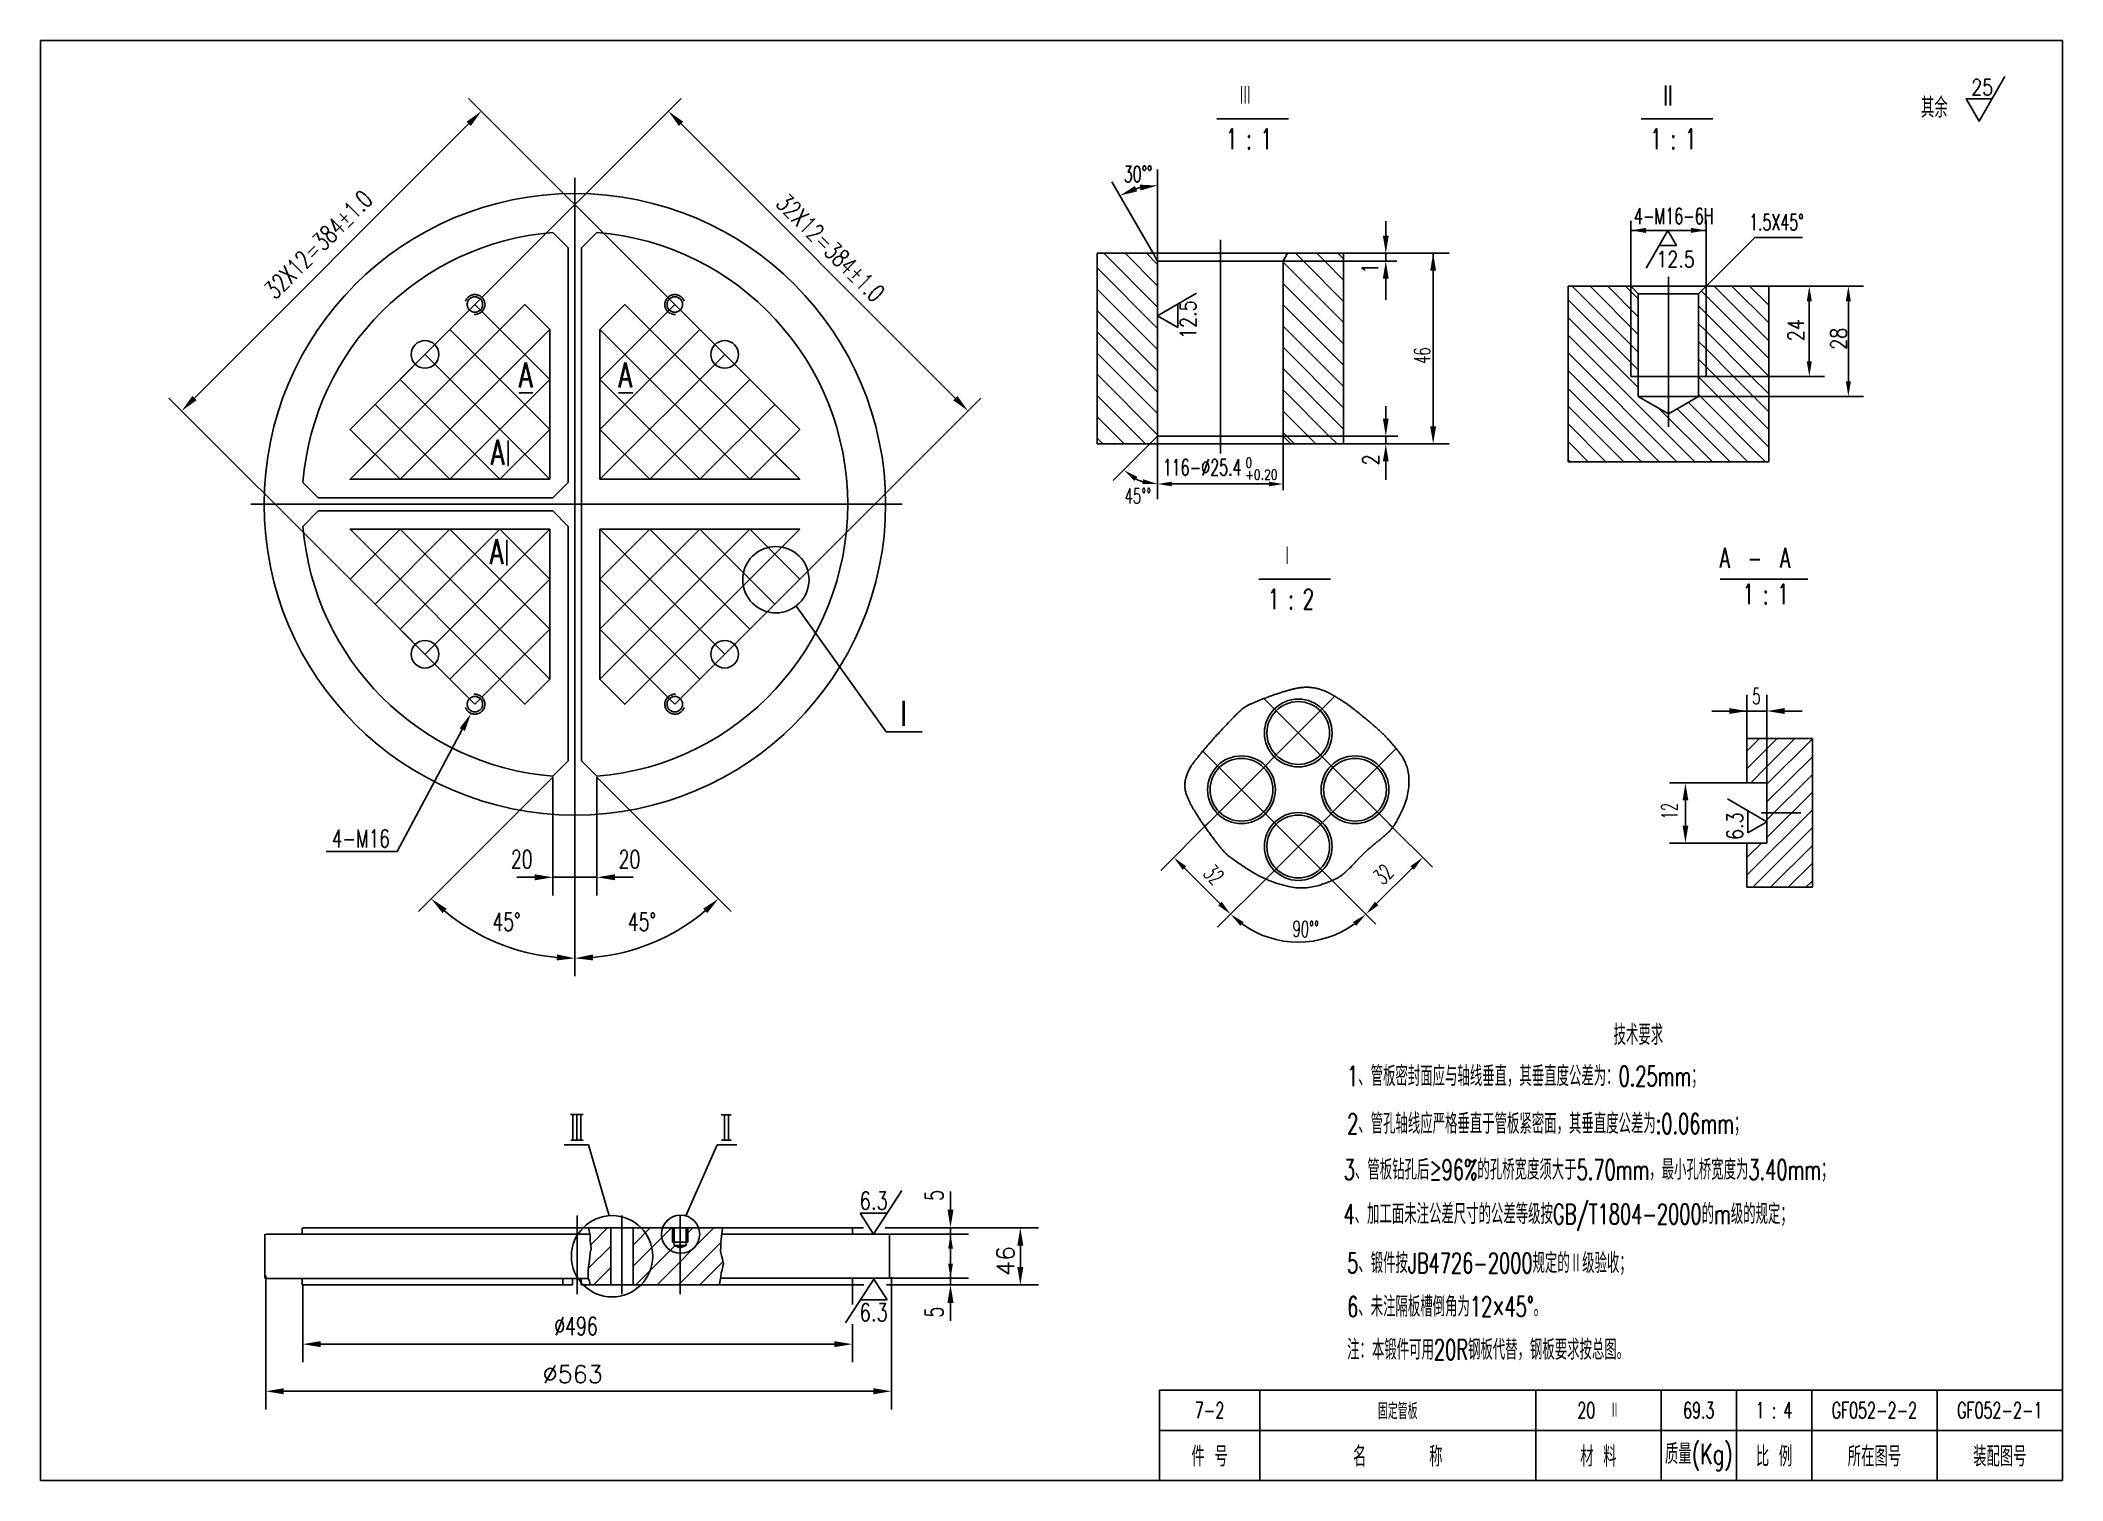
# Model space of a CAD drawing. Extents: x 27 to 430, y 1061 to 1348.
import ezdxf
from ezdxf.enums import TextEntityAlignment as Align

# ---------------------------------------------------------------- set-up
doc = ezdxf.new("R2010")
doc.units = 0
doc.header["$LTSCALE"] = 10
doc.header["$MEASUREMENT"] = 0
for name, pattern in [('DASHDOT-M', [36, 30, -3, 0, -3]), ('DIVIDE-M', [39, 30, -3, 0, -3, 0, -3]), ('HIDDEN-M', [7, 5, -2])]:
    doc.linetypes.add(name, pattern=pattern)
doc.layers.get('0').update_dxf_attribs({"linetype": 'CONTINUOUS'})
for name, color, linetype in [('1', 3, 'CONTINUOUS'), ('CDR_DWG1', 4, 'CONTINUOUS'), ('CDR_DWG2', 2, 'CONTINUOUS'), ('CDR_DWG3', 1, 'DASHDOT-M'), ('CDR_DWG4', 3, 'DIVIDE-M'), ('CDR_DWG5', 6, 'HIDDEN-M')]:
    doc.layers.add(name, color=color, linetype=linetype)
doc.styles.add('HZ', font='romans', dxfattribs={"width": 0.7, "bigfont": 'hz'})

# ---------------------------------------------------------------- blocks, each defined once
blk = doc.blocks.new('*X13')
at = {"color": 0}
for p, q in [((138.69, 53.84), (142.12, 57.27)), ((138.22, 49.12), (142.69, 53.6)), ((139.22, 45.88), (142.69, 49.35))]:
    blk.add_line(p, q, dxfattribs=at)
blk = doc.blocks.new('*X14')
at = {"color": 0}
for p, q in [((147.14, 49.56), (154.85, 57.27)), ((147.14, 53.8), (150.61, 57.27)), ((151.95, 45.88), (163.33, 57.27)), ((157.69, 55.87), (159.09, 57.27)), ((147.7, 45.88), (155.52, 53.7)), ((156.19, 45.88), (164.67, 54.36)), ((160.43, 45.88), (165.07, 50.52))]:
    blk.add_line(p, q, dxfattribs=at)
blk = doc.blocks.new('*X21')
at = {"layer": '1', "color": 0, "linetype": 'CONTINUOUS'}
for p, q in [((-20431.9, -18960.26), (-20419.85, -18972.31)), ((-20430.58, -18957.34), (-20419.85, -18968.06)), ((-20426.33, -18957.34), (-20419.85, -18963.82)), ((-20422.09, -18957.34), (-20419.85, -18959.58)), ((-20394.85, -18959.12), (-20382.8, -18971.17)), ((-20392.39, -18957.34), (-20390.85, -18958.88)), ((-20390.85, -18958.88), (-20382.8, -18966.93)), ((-20388.15, -18957.34), (-20386.61, -18958.88)), ((-20386.61, -18958.88), (-20382.8, -18962.69)), ((-20383.91, -18957.34), (-20382.8, -18958.45)), ((-20431.9, -18964.5), (-20419.85, -18976.55)), ((-20394.85, -18963.36), (-20382.8, -18975.42)), ((-20431.9, -18968.74), (-20419.85, -18980.79)), ((-20394.85, -18967.61), (-20382.8, -18979.66)), ((-20431.9, -18972.98), (-20419.85, -18985.03)), ((-20394.85, -18971.85), (-20382.8, -18983.9)), ((-20431.9, -18977.23), (-20419.85, -18989.28)), ((-20394.85, -18976.09), (-20382.8, -18988.14)), ((-20394.85, -18980.34), (-20382.8, -18992.39)), ((-20431.9, -18981.47), (-20419.85, -18993.52)), ((-20394.85, -18984.58), (-20385.64, -18993.79)), ((-20431.9, -18985.71), (-20422.28, -18995.34)), ((-20394.85, -18988.82), (-20389.88, -18993.79)), ((-20431.9, -18989.96), (-20426.52, -18995.34)), ((-20394.85, -18993.06), (-20394.12, -18993.79)), ((-20431.9, -18994.2), (-20430.76, -18995.34)), ((-20394.12, -18993.79), (-20392.58, -18995.34)), ((-20389.88, -18993.79), (-20388.33, -18995.34)), ((-20385.64, -18993.79), (-20384.09, -18995.34))]:
    blk.add_line(p, q, dxfattribs=at)
blk = doc.blocks.new('*X18')
at = {"layer": '1', "color": 0, "linetype": 'CONTINUOUS'}
for p, q in [((-20302.41, -19056.56), (-20299.92, -19054.07)), ((-20302.41, -19060.1), (-20298.41, -19056.1)), ((-20298.41, -19059.63), (-20292.85, -19054.07)), ((-20298.41, -19056.1), (-20296.39, -19054.07)), ((-20298.41, -19063.17), (-20289.37, -19054.13)), ((-20298.41, -19066.7), (-20289.37, -19057.67)), ((-20301.66, -19062.89), (-20298.41, -19059.63)), ((-20298.41, -19070.24), (-20289.37, -19061.2)), ((-20298.41, -19073.77), (-20289.37, -19064.74)), ((-20302.41, -19081.31), (-20289.37, -19068.27)), ((-20301.26, -19083.7), (-20289.37, -19071.81)), ((-20302.41, -19077.77), (-20299.52, -19074.89)), ((-20297.73, -19083.7), (-20289.37, -19075.35)), ((-20294.19, -19083.7), (-20289.37, -19078.88)), ((-20290.66, -19083.7), (-20289.37, -19082.42))]:
    blk.add_line(p, q, dxfattribs=at)
blk = doc.blocks.new('*X17')
at = {"layer": '1', "color": 0, "linetype": 'CONTINUOUS'}
for p, q in [((-20337.21, -18963.9), (-20324.05, -18977.06)), ((-20333.68, -18963.9), (-20324.05, -18973.53)), ((-20330.14, -18963.9), (-20324.05, -18969.99)), ((-20326.61, -18963.9), (-20324.05, -18966.45)), ((-20311.51, -18964.86), (-20310.55, -18965.81)), ((-20308.93, -18963.9), (-20298.05, -18974.78)), ((-20305.39, -18963.9), (-20298.05, -18971.24)), ((-20301.86, -18963.9), (-20298.05, -18967.71)), ((-20298.32, -18963.9), (-20298.05, -18964.17)), ((-20338.05, -18966.6), (-20324.05, -18980.6)), ((-20312.05, -18967.85), (-20310.55, -18969.35)), ((-20310.55, -18965.81), (-20298.05, -18978.31)), ((-20338.05, -18970.13), (-20324.05, -18984.13)), ((-20312.05, -18971.38), (-20310.55, -18972.88)), ((-20310.55, -18969.35), (-20298.05, -18981.85)), ((-20310.55, -18972.88), (-20301.53, -18981.9)), ((-20338.05, -18973.67), (-20312.82, -18998.9)), ((-20338.05, -18977.2), (-20316.35, -18998.9)), ((-20312.05, -18974.92), (-20310.55, -18976.42)), ((-20310.55, -18976.42), (-20305.07, -18981.9)), ((-20338.05, -18980.74), (-20319.89, -18998.9)), ((-20312.05, -18978.45), (-20310.55, -18979.95)), ((-20310.55, -18979.95), (-20308.61, -18981.9)), ((-20338.05, -18984.27), (-20323.43, -18998.9)), ((-20312.05, -18981.99), (-20308.14, -18985.9)), ((-20308.61, -18981.9), (-20304.61, -18985.9)), ((-20305.07, -18981.9), (-20301.07, -18985.9)), ((-20301.53, -18981.9), (-20298.05, -18985.38)), ((-20338.05, -18987.81), (-20326.96, -18998.9)), ((-20319.87, -18988.32), (-20309.28, -18998.9)), ((-20316.3, -18988.35), (-20305.75, -18998.9)), ((-20314.06, -18987.06), (-20302.21, -18998.9)), ((-20312.05, -18985.53), (-20311.68, -18985.9)), ((-20311.68, -18985.9), (-20298.68, -18998.9)), ((-20308.14, -18985.9), (-20298.05, -18995.99)), ((-20304.61, -18985.9), (-20298.05, -18992.45)), ((-20301.07, -18985.9), (-20298.05, -18988.92)), ((-20338.05, -18991.34), (-20330.5, -18998.9)), ((-20338.05, -18994.88), (-20334.03, -18998.9)), ((-20338.05, -18998.42), (-20337.57, -18998.9))]:
    blk.add_line(p, q, dxfattribs=at)

msp = doc.modelspace()

# ---------------------------------------------------------------- linework, layer by layer
for p, q in [((429.52, 1347.73), (429.52, 1060.73)), ((152.94, 1295.1), (111.86, 1336.18)), ((113.11, 1295.1), (154.2, 1336.18)), ((111.86, 1331.09), (57.21, 1276.45)), ((154.2, 1331.09), (208.84, 1276.45)), ((249.17, 1308.19), (249.17, 1322.01)), ((248.27, 1305.32), (240.05, 1319.57)), ((294.64, 1308.82), (294.64, 1311.71)), ((343.47, 1298.82), (343.47, 1311.8)), ((343.47, 1309.87), (358.47, 1309.87)), ((350.84, 1309.87), (346.5, 1302.36)), ((352.59, 1306.84), (350.84, 1309.87)), ((358.47, 1298.76), (358.47, 1312)), ((249.17, 1303.77), (249.17, 1308.19)), ((349.09, 1306.84), (352.59, 1306.84)), ((358.47, 1298.76), (368.16, 1308.45)), ((368.16, 1308.45), (377.67, 1308.45)), ((274.17, 1303.77), (296.83, 1303.77)), ((286.22, 1305.32), (303.03, 1305.32)), ((294.64, 1305.32), (294.64, 1303.77)), ((303.03, 1305.32), (307.28, 1305.32)), ((304.08, 1305.32), (304.08, 1270.82)), ((294.64, 1300.27), (294.64, 1296)), ((343.47, 1298.76), (343.47, 1280.76)), ((358.47, 1298.76), (358.47, 1280.76)), ((371.03, 1298.76), (382.05, 1298.76)), ((382.12, 1298.76), (389.83, 1298.76)), ((88.22, 1270.21), (113.11, 1295.1)), ((88.22, 1260.26), (123.07, 1295.1)), ((128.05, 1280.17), (113.11, 1295.1)), ((128.05, 1290.12), (123.07, 1295.1)), ((138, 1280.17), (152.94, 1295.1)), ((138, 1290.12), (142.98, 1295.1)), ((177.83, 1260.26), (142.98, 1295.1)), ((177.83, 1270.21), (152.94, 1295.1)), ((249.17, 1292.87), (256.94, 1297.36)), ((253.18, 1290.55), (253.18, 1295.19)), ((379.05, 1295.76), (379.05, 1283.76)), ((386.83, 1295.76), (386.83, 1279.76)), ((98.18, 1260.26), (128.05, 1290.12)), ((128.05, 1270.21), (108.14, 1290.12)), ((138, 1270.21), (157.92, 1290.12)), ((167.87, 1260.26), (138, 1290.12)), ((249.17, 1292.87), (253.18, 1290.55)), ((128.05, 1260.26), (103.16, 1285.15)), ((138, 1260.26), (162.89, 1285.15)), ((118.09, 1260.26), (98.18, 1280.17)), ((108.14, 1260.26), (128.05, 1280.17)), ((157.92, 1260.26), (138, 1280.17)), ((147.96, 1260.26), (167.87, 1280.17)), ((343.47, 1280.76), (344.82, 1280.76)), ((344.97, 1280.76), (356.97, 1280.76)), ((356.87, 1280.76), (358.47, 1280.76)), ((358.53, 1280.76), (382.05, 1280.76)), ((88.22, 1240.34), (52.12, 1276.45)), ((108.14, 1260.26), (93.2, 1275.19)), ((157.92, 1260.26), (172.85, 1275.19)), ((177.83, 1240.34), (213.93, 1276.45)), ((294.64, 1272.36), (294.64, 1274.86)), ((357.03, 1276.76), (389.83, 1276.76)), ((98.18, 1260.26), (88.22, 1270.21)), ((118.09, 1260.26), (128.05, 1270.21)), ((147.96, 1260.26), (138, 1270.21)), ((167.87, 1260.26), (177.83, 1270.21)), ((274.17, 1269.59), (274.17, 1258.08)), ((247.62, 1267.32), (240.3, 1260)), ((249.17, 1268.86), (249.17, 1259.89)), ((274.17, 1268.86), (297.04, 1268.86)), ((286.22, 1267.52), (286.02, 1267.32)), ((286.22, 1267.32), (303.03, 1267.32)), ((294.64, 1268.86), (294.64, 1267.32)), ((303.03, 1267.32), (307.28, 1267.32)), ((294.64, 1263.82), (294.64, 1260.13)), ((249.17, 1259.33), (249.17, 1260.58)), ((249.17, 1259.89), (249.17, 1256.33)), ((251.97, 1259.33), (271.37, 1259.33)), ((88.22, 1250.3), (123.07, 1215.45)), ((98.18, 1250.3), (88.22, 1240.34)), ((108.14, 1250.3), (93.2, 1235.37)), ((118.09, 1250.3), (98.18, 1230.39)), ((98.18, 1250.3), (128.05, 1220.43)), ((128.05, 1250.3), (103.16, 1225.41)), ((108.14, 1250.3), (128.05, 1230.39)), ((118.09, 1250.3), (128.05, 1240.34)), ((147.96, 1250.3), (138, 1240.34)), ((157.92, 1250.3), (138, 1230.39)), ((138, 1250.3), (162.89, 1225.41)), ((167.87, 1250.3), (138, 1220.43)), ((177.83, 1250.3), (142.98, 1215.45)), ((147.96, 1250.3), (167.87, 1230.39)), ((157.92, 1250.3), (172.85, 1235.37)), ((167.87, 1250.3), (177.83, 1240.34)), ((88.22, 1240.34), (113.11, 1215.45)), ((128.05, 1240.34), (108.14, 1220.43)), ((138, 1240.34), (157.92, 1220.43)), ((177.83, 1240.34), (152.94, 1215.45)), ((177.2, 1234.89), (195.06, 1209.93)), ((128.05, 1230.39), (113.11, 1215.45)), ((138, 1230.39), (152.94, 1215.45)), ((128.05, 1220.43), (123.07, 1215.45)), ((138, 1220.43), (142.98, 1215.45)), ((366.61, 1208.58), (366.61, 1217.28)), ((370.61, 1199.83), (370.61, 1217.28)), ((370.61, 1214.08), (359.61, 1214.08)), ((374.11, 1214.08), (377.61, 1214.08)), ((110.59, 1210.38), (97.61, 1186.12)), ((195.06, 1209.93), (202.27, 1209.93)), ((366.61, 1208.58), (366.61, 1199.77)), ((101.86, 1174.13), (128.63, 1200.9)), ((128.63, 1200.9), (128.63, 1177.35)), ((137.43, 1200.9), (137.43, 1177.35)), ((164.19, 1174.13), (137.43, 1200.9)), ((366.55, 1199.77), (351.16, 1199.77)), ((354.36, 1191.27), (354.36, 1196.27)), ((370.61, 1192.02), (362.75, 1196.56)), ((366.82, 1189.83), (366.82, 1194.21)), ((133.03, 1191.25), (133.03, 1177.35)), ((259.4, 1191.92), (249.8, 1182.31)), ((295.28, 1191.63), (303.97, 1182.94)), ((370.61, 1192.02), (366.82, 1189.83)), ((97.61, 1186.12), (83.47, 1186.12)), ((366.55, 1187.77), (351.16, 1187.77)), ((125.03, 1180.95), (121.43, 1180.95)), ((128.63, 1180.95), (137.43, 1180.95)), ((141.03, 1180.95), (144.63, 1180.95)), ((261.58, 1175.72), (254.51, 1182.79)), ((292.82, 1175.73), (299.9, 1182.8)), ((133.03, 1161.22), (133.03, 1177.35)), ((270.72, 1180.6), (261.11, 1171)), ((283.97, 1180.32), (292.66, 1171.63)), ((132.24, 1128.56), (134.65, 1128.56)), ((162.27, 1128.58), (164.21, 1128.58)), ((135.72, 1127.62), (130.88, 1127.62)), ((139.89, 1113.49), (135.72, 1127.62)), ((155.13, 1113.49), (161.39, 1127.62)), ((161.39, 1127.62), (165.33, 1127.62)), ((192.52, 1109.84), (198.22, 1118.54)), ((207.89, 1114.72), (207.89, 1118.32)), ((195.26, 1114.01), (189.89, 1114.01)), ((189.89, 1114.01), (192.52, 1109.84)), ((135.76, 1111.11), (136.07, 1109.6)), ((136.07, 1109.6), (136.07, 1108.47)), ((136.07, 1108.47), (136.29, 1106.97)), ((162.27, 1109.35), (162.15, 1108.18)), ((162.37, 1110.52), (162.27, 1109.35)), ((162.53, 1111.13), (162.37, 1110.52)), ((188.33, 1111.12), (190.52, 1111.12)), ((188.33, 1111.12), (188.33, 1109.86)), ((194.86, 1111.12), (211.49, 1111.12)), ((195.77, 1109.8), (211.49, 1109.8)), ((207.89, 1111.12), (207.89, 1099.79)), ((211.49, 1111.12), (225.41, 1111.12)), ((135.97, 1104.59), (135.76, 1103.34)), ((136.07, 1106.1), (135.97, 1104.59)), ((136.29, 1106.97), (136.07, 1106.1)), ((162.15, 1107.4), (162.04, 1106.35)), ((162.04, 1106.35), (162.27, 1105.58)), ((162.15, 1108.18), (162.15, 1107.4)), ((162.27, 1105.58), (162.48, 1104.87)), ((162.48, 1104.87), (162.64, 1103.89)), ((221.81, 1103.3), (221.81, 1107.93)), ((71.41, 1101.56), (71.41, 1074.92)), ((135.76, 1103.34), (135.66, 1102.59)), ((135.66, 1102.59), (135.66, 1101.09)), ((135.66, 1101.09), (135.97, 1100.45)), ((135.97, 1100.45), (136.07, 1099.82)), ((162, 1100.63), (161.82, 1099.79)), ((162.1, 1101.34), (162, 1100.63)), ((162.21, 1102.13), (162.1, 1101.34)), ((162.37, 1102.64), (162.21, 1102.13)), ((162.54, 1103.43), (162.37, 1102.64)), ((162.64, 1103.89), (162.54, 1103.43)), ((192.64, 1100.88), (186.94, 1092.18)), ((188.33, 1099.74), (188.33, 1101)), ((195.27, 1096.71), (192.64, 1100.88)), ((195.82, 1101.06), (211.49, 1101.06)), ((196.13, 1101.26), (196.13, 1074.92)), ((78.79, 1099.75), (78.79, 1084.31)), ((136.07, 1099.74), (134.29, 1099.74)), ((188.33, 1099.74), (190.61, 1099.74)), ((188.33, 1099.74), (188.33, 1095.8)), ((189.91, 1096.71), (195.27, 1096.71)), ((195.14, 1099.74), (225.41, 1099.74)), ((207.89, 1096.14), (207.89, 1092.54)), ((188.33, 1091.87), (188.33, 1084.31)), ((82.39, 1087.91), (184.73, 1087.91)), ((75.01, 1078.52), (192.53, 1078.52)), ((249.52, 1070.73), (429.52, 1070.73)), ((26.52, 1060.73), (429.52, 1060.73))]:
    msp.add_line(p, q)
msp.add_lwpolyline([(418.02, 1340.55), (412.87, 1331.62), (410.3, 1336.08), (415.45, 1336.08)])
msp.add_lwpolyline([(132.9, 1180.95, 0.25, 0.25, 1), (133.15, 1180.95, 0.25, 0.25, 1)], format="xyseb", close=True)
for centre, radius in [((140.45, 1105.43), 8.11), ((154.1, 1109.82), 3.81)]:
    msp.add_circle(centre, radius)
for centre, radius, start, end in [((249.17, 1303.77), 15.04, 103.3639, 106.6366), ((249.17, 1268.86), 9.54, 243.0955, 251.9045), ((133.03, 1205.3), 40.48, 230.0975, 264.9025), ((133.03, 1205.3), 40.48, 275.0975, 309.9025), ((277.2, 1187.09), 19.08, 234.0169, 305.9831)]:
    msp.add_arc(centre, radius, start, end)
for points in [[(112.28, 1330.67), (111.43, 1331.52), (114.4, 1333.64)], [(153.77, 1330.67), (154.62, 1331.52), (151.65, 1333.64)], [(244.63, 1318.72), (245.09, 1317.65), (241.65, 1316.8)], [(245.76, 1317.83), (245.62, 1318.98), (249.17, 1318.81)], [(346.47, 1309.37), (346.47, 1310.37), (343.47, 1309.87)], [(355.47, 1309.37), (355.47, 1310.37), (358.47, 1309.87)], [(294.06, 1308.82), (295.22, 1308.82), (294.64, 1305.32)], [(295.22, 1300.27), (294.06, 1300.27), (294.64, 1303.77)], [(303.49, 1301.82), (304.66, 1301.82), (304.08, 1305.32)], [(379.55, 1295.76), (378.55, 1295.76), (379.05, 1298.76)], [(387.33, 1295.76), (386.33, 1295.76), (386.83, 1298.76)], [(379.55, 1283.76), (378.55, 1283.76), (379.05, 1280.76)], [(387.33, 1279.76), (386.33, 1279.76), (386.83, 1276.76)], [(57.64, 1276.02), (56.79, 1276.87), (54.67, 1273.9)], [(208.42, 1276.02), (209.27, 1276.87), (211.39, 1273.9)], [(294.06, 1272.36), (295.22, 1272.36), (294.64, 1268.86)], [(303.49, 1270.82), (304.66, 1270.82), (304.08, 1267.32)], [(295.22, 1263.82), (294.06, 1263.82), (294.64, 1267.32)], [(245.14, 1260.76), (244.56, 1259.95), (242.42, 1262.12)], [(246.13, 1259.3), (246.28, 1260.29), (249.17, 1259.33)], [(251.97, 1259.79), (251.97, 1258.86), (249.17, 1259.33)], [(271.37, 1259.79), (271.37, 1258.86), (274.17, 1259.33)], [(110.06, 1210.66), (111.12, 1210.1), (112.29, 1213.55)], [(363.11, 1213.5), (363.11, 1214.67), (366.61, 1214.08)], [(374.11, 1213.5), (374.11, 1214.67), (370.61, 1214.08)], [(353.78, 1196.27), (354.94, 1196.27), (354.36, 1199.77)], [(353.78, 1191.27), (354.94, 1191.27), (354.36, 1187.77)], [(254.87, 1183.14), (254.16, 1182.43), (252.39, 1184.91)], [(299.54, 1183.15), (300.25, 1182.45), (302.02, 1184.92)], [(125.03, 1180.35), (125.03, 1181.55), (128.63, 1180.95)], [(141.03, 1180.35), (141.03, 1181.55), (137.43, 1180.95)], [(107.47, 1174.69), (106.66, 1173.8), (104.4, 1176.67)], [(158.59, 1174.69), (159.4, 1173.8), (161.65, 1176.67)], [(261.94, 1176.07), (261.23, 1175.36), (263.7, 1173.59)], [(265.66, 1171.27), (266.31, 1172.03), (263.7, 1173.59)], [(288.09, 1172.03), (288.73, 1171.27), (290.69, 1173.59)], [(292.47, 1176.08), (293.18, 1175.38), (290.7, 1173.61)], [(129.46, 1165.58), (129.4, 1164.38), (133.03, 1164.82)], [(136.6, 1165.58), (136.65, 1164.38), (133.03, 1164.82)], [(208.49, 1114.72), (207.29, 1114.72), (207.89, 1111.12)], [(208.38, 1106.92), (207.42, 1106.92), (207.9, 1109.8)], [(222.41, 1107.51), (221.21, 1107.51), (221.81, 1111.11)], [(208.38, 1103.94), (207.42, 1103.94), (207.9, 1101.06)], [(222.41, 1103.3), (221.21, 1103.3), (221.81, 1099.7)], [(208.49, 1096.14), (207.29, 1096.14), (207.89, 1099.74)], [(82.39, 1087.31), (82.39, 1088.51), (78.79, 1087.91)], [(184.73, 1087.31), (184.73, 1088.51), (188.33, 1087.91)], [(75.01, 1077.92), (75.01, 1079.12), (71.41, 1078.52)], [(192.53, 1077.92), (192.53, 1079.12), (196.13, 1078.52)]]:
    msp.add_solid(points)
at = {"layer": 'CDR_DWG1'}
for p, q in [((26.52, 1060.73), (26.52, 1347.73)), ((26.52, 1347.73), (429.52, 1347.73)), ((237.12, 1305.32), (237.12, 1284.22)), ((237.18, 1305.32), (237.12, 1305.26)), ((237.12, 1305.32), (248.27, 1305.32)), ((248.27, 1305.32), (249.17, 1303.77)), ((248.27, 1305.32), (275.06, 1305.32)), ((249.17, 1303.77), (249.17, 1284.22)), ((249.17, 1303.77), (274.17, 1303.77)), ((275.06, 1305.32), (274.17, 1303.77)), ((274.17, 1303.77), (274.17, 1284.22)), ((275.06, 1305.32), (286.22, 1305.32)), ((286.22, 1305.32), (286.22, 1284.22)), ((330.97, 1298.76), (330.97, 1263.76)), ((330.97, 1298.76), (343.47, 1298.76)), ((343.47, 1298.76), (358.47, 1298.76)), ((343.47, 1298.76), (344.97, 1297.26)), ((356.97, 1297.26), (358.47, 1298.76)), ((358.45, 1298.76), (370.97, 1298.76)), ((370.97, 1298.76), (370.97, 1263.76)), ((344.97, 1297.26), (356.97, 1297.26)), ((344.97, 1297.26), (344.97, 1276.76)), ((356.97, 1297.26), (356.97, 1276.76)), ((237.12, 1284.22), (237.12, 1267.32)), ((249.17, 1284.22), (249.17, 1275.63)), ((274.17, 1284.22), (274.17, 1275.63)), ((286.22, 1284.22), (286.22, 1267.32)), ((249.17, 1275.77), (249.17, 1268.86)), ((274.17, 1275.77), (274.17, 1268.86)), ((344.97, 1276.76), (350.97, 1273.29)), ((344.97, 1276.76), (356.97, 1276.76)), ((356.97, 1276.76), (350.97, 1273.29)), ((237.12, 1267.32), (247.62, 1267.32)), ((247.62, 1267.32), (249.17, 1268.86)), ((247.62, 1267.32), (261.67, 1267.32)), ((249.17, 1268.86), (261.67, 1268.86)), ((274.17, 1268.86), (261.67, 1268.86)), ((275.71, 1267.32), (261.67, 1267.32)), ((275.71, 1267.33), (274.16, 1268.88)), ((286.22, 1267.32), (275.71, 1267.32)), ((330.97, 1263.76), (370.97, 1263.76)), ((366.61, 1208.58), (379.65, 1208.58)), ((379.65, 1208.58), (379.65, 1178.96)), ((370.61, 1199.77), (366.61, 1199.77)), ((370.61, 1199.77), (370.61, 1193.77)), ((370.61, 1187.77), (370.61, 1193.77)), ((370.61, 1187.77), (366.61, 1187.77)), ((366.61, 1187.77), (366.61, 1178.96)), ((366.61, 1178.96), (379.65, 1178.96)), ((71.24, 1109.84), (71.24, 1100.99)), ((71.47, 1109.86), (136.03, 1109.86)), ((78.65, 1111.12), (78.65, 1109.86)), ((135.82, 1111.12), (78.82, 1111.12)), ((140.2, 1111.12), (135.82, 1111.12)), ((140.18, 1111.12), (140.18, 1099.74)), ((144.64, 1111.12), (140.2, 1111.12)), ((144.63, 1111.12), (144.63, 1099.74)), ((152.52, 1111.12), (144.64, 1111.12)), ((152.51, 1108.23), (152.51, 1111.12)), ((155.53, 1111.12), (152.52, 1111.12)), ((152.84, 1111.11), (152.84, 1107.6)), ((155.18, 1111.11), (155.18, 1107.6)), ((155.52, 1108.23), (155.52, 1111.12)), ((162.6, 1111.12), (155.53, 1111.12)), ((162.32, 1109.8), (195.62, 1109.8)), ((188.38, 1111.12), (162.6, 1111.12)), ((195.74, 1109.84), (195.74, 1100.99)), ((152.51, 1108.23), (154.01, 1108.23)), ((154, 1107.13), (152.84, 1107.6)), ((152.84, 1107.6), (154.01, 1107.6)), ((155.52, 1108.23), (154.01, 1108.23)), ((155.18, 1107.6), (154.01, 1107.6)), ((154.02, 1107.13), (155.18, 1107.6)), ((135.66, 1101), (71.47, 1101)), ((78.65, 1099.74), (78.65, 1101)), ((130.66, 1101), (130.66, 1099.74)), ((132.53, 1101), (132.53, 1099.74)), ((134.29, 1101), (134.29, 1099.74)), ((162.06, 1101.06), (195.62, 1101.06)), ((132.53, 1099.74), (78.82, 1099.74)), ((140.2, 1099.74), (136.07, 1099.74)), ((144.64, 1099.74), (140.2, 1099.74)), ((161.84, 1099.74), (144.64, 1099.74)), ((188.38, 1099.74), (161.84, 1099.74)), ((249.52, 1078.73), (429.52, 1078.73)), ((249.52, 1060.73), (249.52, 1078.73)), ((269.52, 1060.73), (269.52, 1078.73)), ((324.52, 1060.73), (324.52, 1078.73)), ((349.52, 1060.73), (349.52, 1078.73)), ((364.52, 1060.73), (364.52, 1078.73)), ((379.52, 1060.73), (379.52, 1078.73)), ((404.52, 1060.73), (404.52, 1078.73))]:
    msp.add_line(p, q, dxfattribs=at)
for points in [[(128.64, 1309.47), (131.71, 1306.41), (131.71, 1259.66), (128.64, 1256.59), (81.9, 1256.59), (78.83, 1259.66)], [(137.41, 1309.47), (134.34, 1306.41), (134.34, 1204.15), (137.41, 1201.08)], [(128.05, 1260.26), (88.22, 1260.26), (93.2, 1265.23), (88.22, 1270.21), (108.14, 1290.12), (113.11, 1285.15), (123.07, 1295.1), (128.05, 1290.12), (128.05, 1260.26)], [(138, 1260.26), (177.83, 1260.26), (172.85, 1265.23), (177.83, 1270.21), (157.92, 1290.12), (152.94, 1285.15), (142.98, 1295.1), (138, 1290.12), (138, 1260.26)], [(128.64, 1201.08), (131.71, 1204.15), (131.71, 1250.89), (128.64, 1253.96), (81.9, 1253.96), (78.83, 1250.89)], [(128.05, 1250.3), (88.22, 1250.3), (93.2, 1245.32), (88.22, 1240.34), (108.14, 1220.43), (113.11, 1225.41), (123.07, 1215.45), (128.05, 1220.43), (128.05, 1250.3)], [(138, 1250.3), (177.83, 1250.3), (172.85, 1245.32), (177.83, 1240.34), (157.92, 1220.43), (152.94, 1225.41), (142.98, 1215.45), (138, 1220.43), (138, 1250.3)]]:
    msp.add_lwpolyline(points, dxfattribs=at)
for centre, radius in [((133.03, 1255.28), 61.93), ((103.16, 1285.15), 2.75), ((162.89, 1285.15), 2.75), ((173.08, 1240.25), 6.61), ((103.16, 1225.41), 2.75), ((162.89, 1225.41), 2.75), ((277.2, 1209.71), 6.75), ((277.2, 1209.71), 6.25), ((265.88, 1198.4), 6.75), ((288.51, 1198.4), 6.75), ((265.88, 1198.4), 6.25), ((288.51, 1198.4), 6.25), ((277.2, 1187.09), 6.75), ((277.2, 1187.09), 6.25)]:
    msp.add_circle(centre, radius, dxfattribs=at)
for start, end in [(94.6257, 175.3743), (274.6257, 85.3743), (184.6257, 265.3743)]:
    msp.add_arc((133.03, 1255.28), 54.37, start, end, dxfattribs=at)
at = {"layer": 'CDR_DWG2'}
for p, q in [((260.98, 1332.08), (275.23, 1332.08)), ((345.55, 1332.08), (359.8, 1332.08)), ((121.87, 1277.51), (124.68, 1277.51)), ((141.73, 1277.51), (144.55, 1277.51)), ((119.73, 1268.02), (119.73, 1262.86)), ((119.5, 1248.23), (119.5, 1243.07)), ((269.35, 1240.38), (283.6, 1240.38)), ((361.27, 1240.38), (378.74, 1240.38)), ((132.18, 1133.68), (134.65, 1133.68)), ((132.64, 1128.63), (132.64, 1133.61)), ((133.43, 1133.61), (133.43, 1128.63)), ((134.22, 1128.63), (134.22, 1133.61)), ((162.21, 1133.62), (164.21, 1133.62)), ((162.83, 1128.65), (162.83, 1133.62)), ((163.63, 1133.62), (163.63, 1128.65))]:
    msp.add_line(p, q, dxfattribs=at)
at = {"layer": 'CDR_DWG3', "linetype": 'DASHDOT-M'}
for p, q in [((133.03, 1255.28), (133.03, 1320.34)), ((261.67, 1308.02), (261.67, 1265.42)), ((350.97, 1300.64), (350.97, 1270.69)), ((68.42, 1255.28), (133.03, 1255.28)), ((133.03, 1255.28), (133.03, 1191.25)), ((198.24, 1255.28), (133.03, 1255.28)), ((258.55, 1191.07), (284.5, 1217.02)), ((296.03, 1190.88), (270.34, 1216.57)), ((283.97, 1180.32), (258.18, 1206.11)), ((270.72, 1180.6), (296.71, 1206.6)), ((377.39, 1193.77), (369.51, 1193.77)), ((133.49, 1113.52), (133.49, 1097.86)), ((142.41, 1113.52), (142.41, 1097.86)), ((154.01, 1097.86), (154.01, 1113.52))]:
    msp.add_line(p, q, dxfattribs=at)
at = {"layer": 'CDR_DWG4', "linetype": 'DIVIDE-M'}
msp.add_lwpolyline([(258.55, 1191.07, -0.023977), (256.06, 1194.98, -0.041569), (254.92, 1197.4, -0.136871), (254.69, 1200.25, -0.111271), (256.08, 1203.45, -0.01502), (257.82, 1205.67, -0.010523), (260.45, 1208.72, -0.009998), (264.94, 1213.48, -0.037701), (266.24, 1214.63, -0.059647), (267.82, 1215.55, -0.020375), (272.81, 1217.46, -0.017092), (275.87, 1218.38, -0.029449), (277.7, 1218.75, -0.087448), (280.62, 1218.64, -0.076351), (283.74, 1217.46, -0.014588), (286.02, 1216.08, -0.01865), (287.73, 1214.89, -0.009886), (289.47, 1213.52, -0.005092), (292.75, 1210.77, -0.029478), (294.79, 1208.81, -0.020788), (297.38, 1205.76, -0.149114), (299.23, 1200.94, -0.123357), (298.15, 1194.83, -0.031047), (296.31, 1191.3, -0.070606), (295.19, 1189.94, -0.019019), (293.03, 1188.1, 0.018662), (290.82, 1186.22, 0.020772), (288.67, 1184.07, -0.020092), (286.44, 1181.84, -0.075492), (284.64, 1180.62, -0.042645), (281.04, 1179.27, -0.12342), (275.27, 1179.11, -0.085917), (267.66, 1182.23, -0.018798), (263.51, 1185.05, -0.055143), (262.26, 1186.22, -0.015916), (260.9, 1187.88, -0.008606)], format="xyb", close=True, dxfattribs=at)
at = {"layer": 'CDR_DWG5', "linetype": 'HIDDEN-M'}
for centre in [(113.11, 1295.1), (152.94, 1295.1), (113.11, 1215.45), (152.94, 1215.45)]:
    msp.add_circle(centre, 1.54, dxfattribs=at)
for centre, start, end in [((113.11, 1295.1), 266.3396, 159.837), ((152.94, 1295.1), 20.163, 273.6604), ((113.11, 1215.45), 200.163, 93.6604), ((152.94, 1215.45), 86.3396, 339.837)]:
    msp.add_arc(centre, 1.98, start, end, dxfattribs=at)

# ---------------------------------------------------------------- block references
for name, p in [('*X21', (20669.02, 20262.66)), ('*X17', (20669.02, 20262.66)), ('*X18', (20669.02, 20262.66)), ('*X13', (-2.51, 1053.86)), ('*X14', (-2.51, 1053.86))]:
    msp.add_blockref(name, p)

# ---------------------------------------------------------------- texts
at = {"style": 'HZ'}
for s, height, width, p in [('25', 3.2, 0.8, (411.31, 1336.79)), ('其余', 4, 0.7, (401.3, 1332.33)), ('30%%d%%d', 3.2, 0.65, (242.42, 1319.5)), ('4-M16-6H', 3.2, 0.65, (344.1, 1311.13)), ('1.5X45%%d', 3.2, 0.65, (367.05, 1309.91)), ('12.5', 3.2, 0.8, (348.55, 1302.51)), ('116-%%C25.4', 3.2, 0.65, (250.2, 1261.05)), ('+0.20', 1.96, 0.8, (266.61, 1260.21)), ('0', 1.96, 0.8, (266.7, 1262.61)), ('45%%d%%d', 3, 0.65, (242.56, 1255.46)), ('5', 3.2, 0.6, (367.68, 1215.44)), ('4-M16', 3.5, 0.7, (84.59, 1186.92)), ('20', 3.6, 0.7, (120.28, 1182.75)), ('20', 3.6, 0.7, (141.75, 1182.75)), ('45%%D', 3.6, 0.7, (116.6, 1170.29)), ('45%%D', 3.6, 0.7, (143.59, 1170.29)), ('技术要求', 4, 0.65, (340.04, 1147.54)), ('1、管板密封面应与轴线垂直，其垂直度公差为：0.25mm；', 4, 0.65, (286.93, 1139.33)), ('2、管孔轴线应严格垂直于管板紧密面，其垂直度公差为:0.06mm；', 4, 0.65, (286.93, 1129.85)), ('3、管板钻孔后≥96%的孔桥宽度须大于5.70mm，最小孔桥宽度为3.40mm；', 4, 0.65, (286.27, 1120.68)), ('4、加工面未注公差尺寸的公差等级按GB/T1804-2000的m级的规定；', 4, 0.65, (286.2, 1111.84)), ('5、锻件按JB4726-2000规定的Ⅱ级验收；', 4, 0.65, (286.94, 1102.07)), ('6、未注隔板槽倒角为12×45%%d。', 4, 0.65, (286.94, 1093.39)), ('%%C496', 3.6, 0.7, (128.94, 1089.71)), ('注：本锻件可用20R钢板代替，钢板要求按总图。', 4, 0.65, (286.94, 1084.81))]:
    msp.add_text(s, height=height, dxfattribs=dict(at, width=width)).set_placement(p)
for s, height, rotation, width, p in [('32X12=384%%P1.0', 3.6, 45, 0.7, (73.31, 1295.95)), ('32X12=384%%P1.0', 3.6, 315, 0.7, (172.84, 1314.99)), ('1', 3.2, 90, 0.8, (293.09, 1301.2)), ('12.5', 3.2, 90, 0.8, (256.83, 1288.23)), ('24', 3.2, 90, 0.8, (377.95, 1287.78)), ('28', 3.2, 90, 0.8, (386.49, 1286.08)), ('46', 3.2, 90, 0.6, (303.48, 1283.27)), ('2', 3.2, 90, 0.8, (293.23, 1263.05)), ('12', 3.2, 90, 0.6, (352.76, 1192.49)), ('6.3', 3.2, 90, 0.8, (365.82, 1188.4)), ('32', 3.2, 315, 0.6, (258.05, 1181.51)), ('32', 3.2, 45, 0.6, (294.1, 1179.27)), ('90%%d%%d', 3.2, 358.5569, 0.6, (276.01, 1169.1)), ('5', 3.6, 90, 0.7, (206.45, 1116.47)), ('5', 3.6, 90, 0.7, (206.45, 1093.21))]:
    msp.add_text(s, height=height, rotation=rotation, dxfattribs=dict(at, width=width)).set_placement(p)
for s, height, width, p in [('I', 5, 0.7, (198.55, 1211.14)), ('6.3', 3.5, 0.75, (192.59, 1114.74)), ('6.3', 3.5, 0.75, (192.59, 1092.49))]:
    msp.add_text(s, height=height, dxfattribs=dict(at, width=width)).set_placement(p, align=Align.CENTER)
msp.add_text('46 ', height=3.5, rotation=90, dxfattribs=at).set_placement((220.6, 1105.68), align=Align.CENTER)
msp.add_text('%%C563 ', height=3.5, dxfattribs=at).set_placement((133.8, 1080.18), align=Align.CENTER)
for s, height, width, p in [('7-2', 3.2, 0.65, (259.52, 1074.73)), ('固定管板', 3.2, 0.65, (297.02, 1074.73)), ('20  Ⅱ', 3.2, 0.65, (337.02, 1074.73)), ('69.3', 3.2, 0.65, (357.02, 1074.73)), ('1 : 4', 3.2, 0.65, (372.02, 1074.73)), ('GF052-2-2', 3.2, 0.65, (392.02, 1074.73)), ('GF052-2-1', 3.2, 0.65, (417.02, 1074.73)), ('质量(Kg)', 4, 0.7, (357.02, 1065.73)), ('件 号', 4, 0.7, (259.52, 1065.73)), ('名      称', 4, 0.7, (297.02, 1065.73)), ('材 料', 4, 0.7, (337.02, 1065.73)), ('比 例', 4, 0.7, (372.02, 1065.73)), ('所在图号', 4, 0.7, (392.02, 1065.73)), ('装配图号', 4, 0.7, (417.02, 1065.73))]:
    msp.add_text(s, height=height, dxfattribs=dict(at, width=width)).set_placement(p, align=Align.MIDDLE)
at = {"layer": 'CDR_DWG2', "style": 'HZ'}
for s, height, width, p in [('Ⅲ', 4, 0.65, (265.38, 1334.73)), ('II', 4, 0.65, (349.95, 1334.73)), ('1 : 1', 4, 0.65, (262.81, 1326.09)), ('1 : 1', 4, 0.65, (347.38, 1326.09)), ('A', 5, 0.7, (121.87, 1278.55)), ('A', 5, 0.7, (141.73, 1278.55)), ('A', 5, 0.7, (116.26, 1263.13)), ('A', 5, 0.7, (116.03, 1243.34)), ('Ⅰ', 4, 0.65, (273.75, 1243.02)), ('A  -  A', 4, 0.65, (361.19, 1242.59)), ('1 : 2', 4, 0.65, (271.18, 1234.39)), ('1 : 1', 4, 0.65, (365.79, 1235.37))]:
    msp.add_text(s, height=height, dxfattribs=dict(at, width=width)).set_placement(p)

doc.saveas('drawing.dxf')
